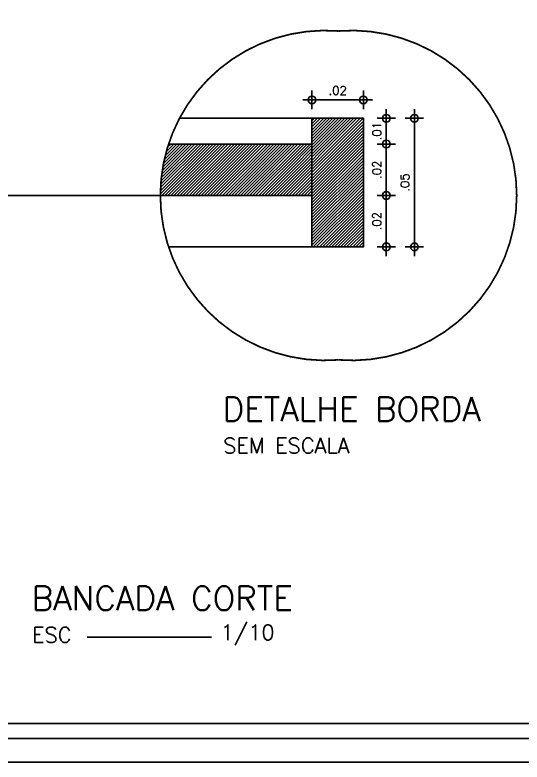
# Model space of a CAD drawing. Header units: millimetres. Extents: x 2182 to 2335, y 1488 to 1614.
# Drawn here: x 2294.851 to 2297.811, y 1488.229 to 1492.588 of the extents above; entities that cross this region are included whole.
import ezdxf

# ---------------------------------------------------------------- set-up
doc = ezdxf.new("R2010")
doc.units = ezdxf.units.MM
doc.linetypes.add('DIVIDE', pattern=[1.25, 0.5, -0.25, 0, -0.25, 0, -0.25])
for name, color, linetype in [('COTA', 250, 'Continuous'), ('Hachura', 8, 'Continuous'), ('LAYOUT', 7, 'Continuous'), ('Prancha', 6, 'Continuous'), ('TEXTO', 7, 'Continuous')]:
    doc.layers.add(name, color=color, linetype=linetype)
doc.styles.add('NORMAL', font='romans.shx')
doc.styles.add('ROMANS', font='romans')
doc.dimstyles.new('D25', dxfattribs={"dimtxt": 0.05, "dimasz": 0.045, "dimexe": 0.18, "dimexo": 0.0625, "dimgap": 0.03, "dimtad": 1, "dimzin": 4, "dimdsep": 46, "dimtxsty": 'NORMAL', "dimblk1": 'DOT1', "dimblk2": 'DOT1', "dimsah": 1, "dimcen": 0.045, "dimse1": 1, "dimse2": 1, "dimclrd": 256, "dimclre": 256, "dimclrt": 7, "dimaunit": 1, "dimadec": 0, "dimazin": 0, "dimtfac": 1, "dimtix": 1, "dimtmove": 2, "dimatfit": 3, "dimldrblk": 'SMALL', "dimfxl": 1, "dimtvp": 1.75, "dimtolj": 1, "dimtzin": 0, "dimarcsym": 0})

# ---------------------------------------------------------------- blocks, each defined once
blk = doc.blocks.new('DOT1')
for p, q in [((0, 1.2), (0, -1.2)), ((-1.2, 0), (1.2, 0))]:
    blk.add_line(p, q)
blk.add_circle((0, 0), 0.5)
blk = doc.blocks.new('*D757')
at = {"layer": 'COTA', "lineweight": -2, "transparency": 16777216}
blk.add_line((2297.1822, 1491.9395), (2297.1822, 1491.2795), dxfattribs=at)
at = {"layer": 'Defpoints', "color": 0, "transparency": 16777216}
for p in [(2296.5495, 1491.9845), (2296.5495, 1491.2345), (2297.1822, 1491.2345)]:
    blk.add_point(p, dxfattribs=at)
at = {"layer": 'COTA', "lineweight": -2, "transparency": 16777216, "xscale": 0.045, "yscale": 0.045, "zscale": 0.045}
for p, rotation in [((2297.1822, 1491.9845), 90), ((2297.1822, 1491.2345), 270)]:
    blk.add_blockref('DOT1', p, dxfattribs=dict(at, rotation=rotation))
at = {"layer": 'COTA', "color": 7, "transparency": 16777216, "insert": (2297.1272, 1491.6095), "char_height": 0.05, "attachment_point": 5, "rotation": 90, "style": 'NORMAL'}
blk.add_mtext('\\A1;.05', dxfattribs=at)
blk = doc.blocks.new('_Small')
at = {"color": 0, "linetype": 'ByBlock', "lineweight": -2}
blk.add_circle((0, 0), 0.25, dxfattribs=at)
blk = doc.blocks.new('*D758')
at = {"layer": 'COTA', "lineweight": -2, "transparency": 16777216}
blk.add_line((2297.0182, 1491.8795), (2297.0182, 1491.9395), dxfattribs=at)
at = {"layer": 'Defpoints', "color": 0, "transparency": 16777216}
for p in [(2296.7561, 1491.9845), (2297.0182, 1491.9845), (2296.4561, 1491.8345)]:
    blk.add_point(p, dxfattribs=at)
at = {"layer": 'COTA', "lineweight": -2, "transparency": 16777216, "xscale": 0.045, "yscale": 0.045, "zscale": 0.045}
for p, rotation in [((2297.0182, 1491.9845), 90), ((2297.0182, 1491.8345), 270)]:
    blk.add_blockref('DOT1', p, dxfattribs=dict(at, rotation=rotation))
at = {"layer": 'COTA', "color": 7, "transparency": 16777216, "insert": (2296.9632, 1491.9095), "char_height": 0.05, "attachment_point": 5, "rotation": 90, "style": 'NORMAL'}
blk.add_mtext('\\A1;.01', dxfattribs=at)
blk = doc.blocks.new('*D759')
at = {"layer": 'COTA', "lineweight": -2, "transparency": 16777216}
blk.add_line((2296.8395, 1492.092), (2296.6295, 1492.092), dxfattribs=at)
at = {"layer": 'Defpoints', "color": 0, "transparency": 16777216}
for p in [(2296.5845, 1492.092), (2296.5845, 1491.8531), (2296.8845, 1491.8531)]:
    blk.add_point(p, dxfattribs=at)
at = {"layer": 'COTA', "lineweight": -2, "transparency": 16777216, "xscale": 0.045, "yscale": 0.045, "zscale": 0.045, "rotation": 180}
blk.add_blockref('DOT1', (2296.5845, 1492.092), dxfattribs=at)
at = {"layer": 'COTA', "lineweight": -2, "transparency": 16777216, "xscale": 0.045, "yscale": 0.045, "zscale": 0.045}
blk.add_blockref('DOT1', (2296.8845, 1492.092), dxfattribs=at)
at = {"layer": 'COTA', "color": 7, "transparency": 16777216, "insert": (2296.7345, 1492.147), "char_height": 0.05, "attachment_point": 5, "style": 'NORMAL'}
blk.add_mtext('\\A1;.02', dxfattribs=at)
blk = doc.blocks.new('*D776')
at = {"layer": 'COTA', "lineweight": -2, "transparency": 16777216}
blk.add_line((2297.0182, 1491.7895), (2297.0182, 1491.5795), dxfattribs=at)
at = {"layer": 'Defpoints', "color": 0, "transparency": 16777216}
for p in [(2296.5269, 1491.8345), (2296.5269, 1491.5345), (2297.0182, 1491.5345)]:
    blk.add_point(p, dxfattribs=at)
at = {"layer": 'COTA', "lineweight": -2, "transparency": 16777216, "xscale": 0.045, "yscale": 0.045, "zscale": 0.045}
for p, rotation in [((2297.0182, 1491.8345), 90), ((2297.0182, 1491.5345), 270)]:
    blk.add_blockref('DOT1', p, dxfattribs=dict(at, rotation=rotation))
at = {"layer": 'COTA', "color": 7, "transparency": 16777216, "insert": (2296.9632, 1491.6845), "char_height": 0.05, "attachment_point": 5, "rotation": 90, "style": 'NORMAL'}
blk.add_mtext('\\A1;.02', dxfattribs=at)
blk = doc.blocks.new('*D777')
at = {"layer": 'COTA', "lineweight": -2, "transparency": 16777216}
blk.add_line((2297.0182, 1491.2795), (2297.0182, 1491.4895), dxfattribs=at)
at = {"layer": 'Defpoints', "color": 0, "transparency": 16777216}
for p in [(2296.5068, 1491.5345), (2297.0182, 1491.5345), (2296.5068, 1491.2345)]:
    blk.add_point(p, dxfattribs=at)
at = {"layer": 'COTA', "lineweight": -2, "transparency": 16777216, "xscale": 0.045, "yscale": 0.045, "zscale": 0.045}
for p, rotation in [((2297.0182, 1491.5345), 90), ((2297.0182, 1491.2345), 270)]:
    blk.add_blockref('DOT1', p, dxfattribs=dict(at, rotation=rotation))
at = {"layer": 'COTA', "color": 7, "transparency": 16777216, "insert": (2296.9632, 1491.3845), "char_height": 0.05, "attachment_point": 5, "rotation": 90, "style": 'NORMAL'}
blk.add_mtext('\\A1;.02', dxfattribs=at)

msp = doc.modelspace()

# ---------------------------------------------------------------- hatches: boundary and pattern name
at = {"layer": 'Hachura'}
h = msp.add_hatch(dxfattribs=at)
h.set_pattern_fill('ANSI31', color=256, scale=0.1, style=0)
h.set_pattern_definition([(45, (2868.614345, 1524.352917), (-0.00883883476, 0.00883883476), [])])
h.paths.add_polyline_path([(2296.5845, 1491.2345), (2296.8845, 1491.2345), (2296.8845, 1491.9845), (2296.5845, 1491.9845)])
edge = h.paths.add_edge_path()
edge.add_arc((2296.766, 1491.5178), 1.0668, 162.7323, 179.1054)
edge.add_line((2295.6994, 1491.5345), (2296.5845, 1491.5345))
edge.add_line((2296.5845, 1491.5345), (2296.5845, 1491.8345))
edge.add_line((2296.5845, 1491.8345), (2295.7474, 1491.8345))

# ---------------------------------------------------------------- linework, layer by layer
at = {"layer": 'LAYOUT', "color": 7}
for p, q in [((2296.5845, 1491.9845), (2295.8111, 1491.9845)), ((2296.5845, 1491.2345), (2295.7474, 1491.2345))]:
    msp.add_line(p, q, dxfattribs=at)
at = {"layer": 'LAYOUT', "color": 8}
for p, q in [((2296.5845, 1491.8345), (2295.7474, 1491.8345)), ((2296.5845, 1491.5345), (2295.6994, 1491.5345))]:
    msp.add_line(p, q, dxfattribs=at)
at = {"layer": 'LAYOUT', "color": 3}
msp.add_lwpolyline([(2296.5845, 1491.9845), (2296.8845, 1491.9845), (2296.8845, 1491.2345), (2296.5845, 1491.2345)], close=True, dxfattribs=at)
msp.add_lwpolyline([(2295.6994, 1491.5345), (2296.5845, 1491.5345), (2296.5845, 1491.8345), (2295.7474, 1491.8345)], dxfattribs=at)
at = {"layer": 'Prancha', "color": 7}
for p, q in [((2295.2726, 1488.9568), (2295.9981, 1488.9568)), ((2310.4906, 1488.229), (2290.9781, 1488.229))]:
    msp.add_line(p, q, dxfattribs=at)
at = {"layer": 'Prancha'}
msp.add_lwpolyline([(2310.3531, 1502.1915), (2291.1156, 1502.1915), (2291.1156, 1488.3665), (2310.3531, 1488.3665)], close=True, dxfattribs=at)
at = {"layer": 'Prancha', "color": 2}
msp.add_lwpolyline([(2307.6789, 1502.104), (2291.2031, 1502.104), (2291.2031, 1488.454), (2307.6789, 1488.454)], close=True, dxfattribs=at)
at = {"layer": 'TEXTO', "color": 7, "linetype": 'DIVIDE', "const_width": 0.01}
for points in [[(2296.7394, 1490.5752, -1.084061), (2296.7394, 1492.4938, -0.398371)], [(2296.7394, 1490.5752, 1.084061), (2296.7394, 1492.4938, 0.398371)]]:
    msp.add_lwpolyline(points, format="xyb", dxfattribs=at)
msp.add_lwpolyline([(2295.6994, 1491.5345), (2294.7727, 1491.5345)], dxfattribs=at)

# ---------------------------------------------------------------- texts
at = {"layer": 'Prancha', "color": 2, "char_height": 0.14, "attachment_point": 4, "style": 'ROMANS'}
for s, insert in [('DETALHE BORDA', (2296.0638, 1490.2885)), ('BANCADA CORTE', (2294.9487, 1489.1842))]:
    msp.add_mtext(s, dxfattribs=dict(at, insert=insert))
at = {"layer": 'Prancha', "color": 7, "char_height": 0.0896, "attachment_point": 4, "style": 'ROMANS'}
for s, insert in [('SEM ESCALA', (2296.0664, 1490.075)), ('ESC', (2294.9512, 1488.9707)), ('1/10', (2296.0512, 1488.9707))]:
    msp.add_mtext(s, dxfattribs=dict(at, insert=insert))

# ---------------------------------------------------------------- dimensions: what is measured, and where the dimension line sits
at = {"layer": 'COTA'}
dim = msp.add_linear_dim(base=(2296.5845, 1492.092), p1=(2296.8845, 1491.8531), p2=(2296.5845, 1491.8531), text='.02', dimstyle='D25', dxfattribs=at)
dim.commit()
dim.dimension.update_dxf_attribs({"geometry": '*D759', "text_midpoint": (2296.7345, 1492.147)})
for base, p1, p2, text, picture, middle in [((2297.0182, 1491.9845), (2296.4561, 1491.8345), (2296.7561, 1491.9845), '.01', '*D758', (2296.9632, 1491.9095)), ((2297.1822, 1491.2345), (2296.5495, 1491.9845), (2296.5495, 1491.2345), '.05', '*D757', (2297.1272, 1491.6095)), ((2297.0182, 1491.5345), (2296.5269, 1491.8345), (2296.5269, 1491.5345), '.02', '*D776', (2296.9632, 1491.6845)), ((2297.0182, 1491.5345), (2296.5068, 1491.2345), (2296.5068, 1491.5345), '.02', '*D777', (2296.9632, 1491.3845))]:
    dim = msp.add_linear_dim(base=base, p1=p1, p2=p2, angle=90, text=text, dimstyle='D25', dxfattribs=at)
    dim.commit()
    dim.dimension.update_dxf_attribs({"geometry": picture, "text_midpoint": middle})

doc.saveas('drawing.dxf')
